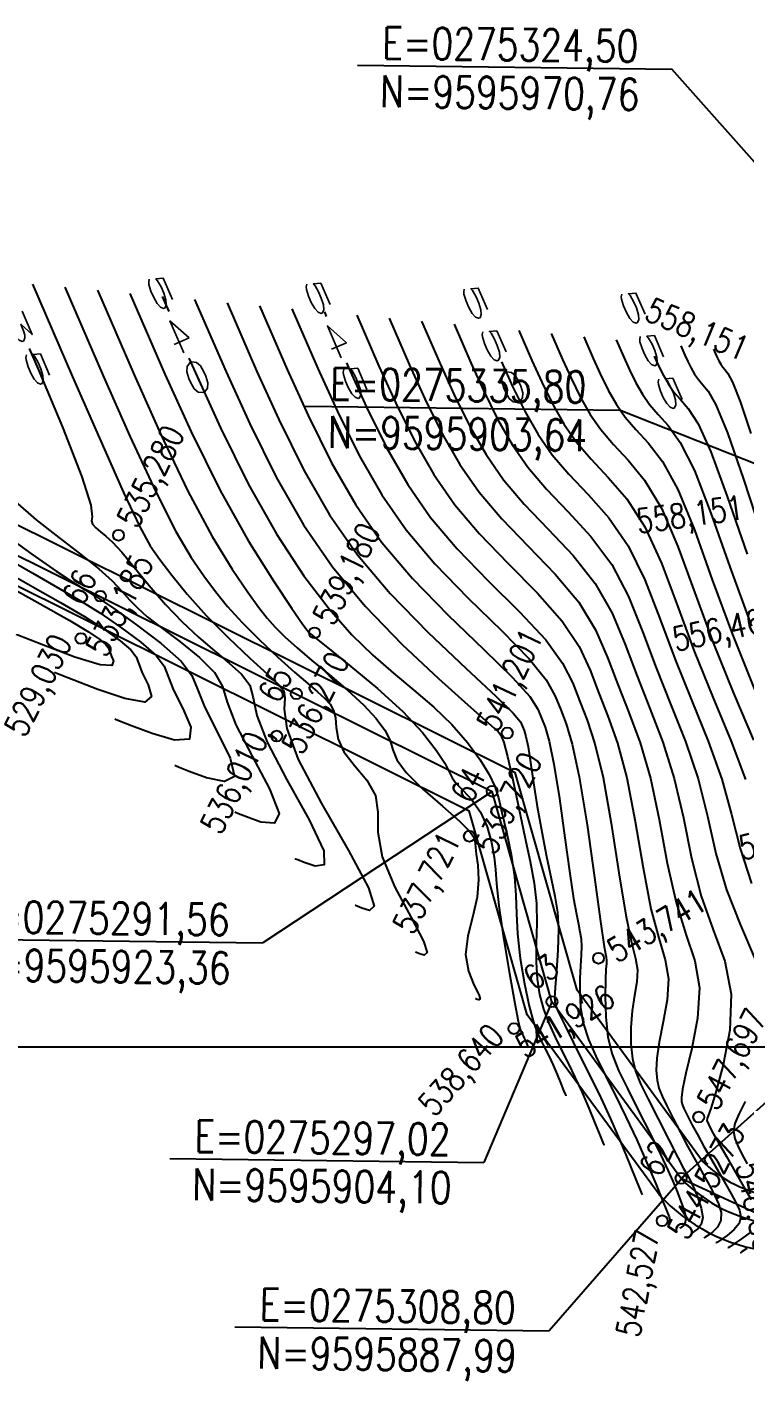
# Model space of a CAD drawing. Header units: millimetres. Extents: x 276147 to 291056, y 9594849 to 9609891.
# Drawn here: x 283528.2 to 283593.8, y 9607062.4 to 9607186.1 of the extents above; entities that cross this region are included whole.
import ezdxf
from ezdxf.enums import TextEntityAlignment as Align

# ---------------------------------------------------------------- set-up
doc = ezdxf.new("R2010")
doc.units = ezdxf.units.MM
doc.header["$LTSCALE"] = 10
doc.linetypes.add('CONTINUO', pattern=[0])
for name, color, linetype in [('Curvas mestras', 30, 'Continuous'), ('Curvas simples', 9, 'Continuous'), ('Curvas texto', 2, 'Continuous'), ('LINHA02', 8, 'Continuous'), ('TEXTO-PAPEL', 7, 'Continuous'), ('TEXTO02', 3, 'Continuous'), ('Top_malha_coord', 8, 'Continuous')]:
    doc.layers.add(name, color=color, linetype=linetype)
doc.styles.add('ROMANS', font='romans.shx', dxfattribs={"width": 0.8, "height": 4})
doc.styles.add('SIMPLEX', font='simplex', dxfattribs={"height": 0.2})

# ---------------------------------------------------------------- blocks, each defined once
blk = doc.blocks.new('Curvas')
at = {"layer": 'Curvas mestras', "linetype": 'CONTINUO'}
for points in [[(275241.141521, 9595942.251082, 530), (275244.266026, 9595940.499266, 530), (275246.907815, 9595938.994949, 530), (275248.681975, 9595937.935472, 530), (275249.706149, 9595937.254198, 530), (275250.223616, 9595936.818497, 530), (275250.461974, 9595936.50048, 530), (275250.586101, 9595936.191218, 530), (275250.74519, 9595935.78652, 530), (275250.970603, 9595935.254595, 530), (275250.822362, 9595934.853242, 530), (275249.742656, 9595934.91266, 530), (275247.422809, 9595935.634692, 530), (275244.550699, 9595936.707778, 530), (275242.063339, 9595937.692005, 530)], [(275255.414914, 9595968.597474, 540), (275256.007842, 9595967.231728, 540)], [(275270.231201, 9595967.183923, 545), (275270.40604, 9595966.781199, 545)], [(275243.251451, 9595963.848651, 535), (275244.067768, 9595961.952389, 535), (275246.290894, 9595956.652471, 535), (275248.074162, 9595952.115522, 535), (275248.887658, 9595949.515618, 535), (275249.013695, 9595948.442732, 535), (275248.937644, 9595948.090811, 535), (275249.049689, 9595947.793679, 535), (275249.359277, 9595947.444654, 535), (275249.780669, 9595947.076935, 535), (275250.259613, 9595946.687708, 535), (275250.867808, 9595946.130133, 535), (275251.70844, 9595945.221365, 535), (275252.849628, 9595943.848613, 535), (275254.219223, 9595942.179325, 535), (275255.710012, 9595940.451008, 535), (275257.227591, 9595938.860601, 535), (275258.728811, 9595937.442784, 535), (275260.183337, 9595936.191673, 535), (275261.540299, 9595935.089227, 535), (275262.666702, 9595934.068795, 535), (275263.409017, 9595933.051574, 535), (275263.732139, 9595931.907835, 535), (275264.074659, 9595930.304161, 535), (275264.993592, 9595927.856209, 535), (275266.801935, 9595924.413979, 535), (275268.836617, 9595920.76483, 535), (275270.190548, 9595917.930462, 535), (275270.226973, 9595916.647889, 535), (275269.390457, 9595916.515379, 535), (275268.395897, 9595916.846516, 535), (275267.808107, 9595917.081662, 535), (275267.591552, 9595917.168295, 535), (275267.560616, 9595917.180671, 535)], [(275257.857478, 9595962.971291, 540), (275258.450406, 9595961.605545, 540), (275260.74257, 9595956.579901, 540), (275263.311451, 9595951.401445, 540), (275265.892363, 9595946.853309, 540), (275268.371819, 9595943.071394, 540), (275270.67413, 9595940.029795, 540), (275272.752423, 9595937.668808, 540), (275274.675077, 9595935.793527, 540), (275276.539285, 9595934.17525, 540), (275278.410305, 9595932.617988, 540), (275280.225649, 9595931.05662, 540), (275281.890892, 9595929.458741, 540), (275283.321424, 9595927.820446, 540), (275284.47189, 9595926.251828, 540), (275285.306747, 9595924.891481, 540), (275285.82387, 9595923.803513, 540), (275286.154793, 9595922.754095, 540), (275286.464466, 9595921.434913, 540), (275286.869476, 9595919.641495, 540), (275287.292966, 9595917.584737, 540), (275287.609713, 9595915.57938, 540), (275287.739378, 9595913.840263, 540), (275287.781139, 9595912.182635, 540), (275287.879056, 9595910.321845, 540), (275288.14006, 9595908.085667, 540), (275288.522577, 9595905.751558, 540), (275288.947908, 9595903.709397, 540), (275289.351805, 9595902.247951, 540), (275289.72784, 9595901.251524, 540), (275290.08404, 9595900.503307, 540), (275290.429078, 9595899.814484, 540), (275290.774216, 9595899.1082, 540), (275291.131363, 9595898.335595, 540), (275291.501652, 9595897.480772, 540), (275291.843108, 9595896.659696, 540), (275292.102983, 9595896.021298, 540), (275292.244779, 9595895.671266, 540), (275292.297019, 9595895.542307, 540), (275292.304482, 9595895.523884, 540)], [(275272.255677, 9595962.520763, 545), (275272.430516, 9595962.118039, 545), (275274.091264, 9595958.476794, 545), (275275.952503, 9595954.724831, 545), (275277.862253, 9595951.394178, 545), (275279.937258, 9595948.406415, 545), (275282.361441, 9595945.530508, 545), (275285.203724, 9595942.607309, 545), (275288.07302, 9595939.765206, 545), (275290.463237, 9595937.204471, 545), (275292.011981, 9595935.065081, 545), (275292.931648, 9595933.245835, 545), (275293.578328, 9595931.585233, 545), (275294.243821, 9595929.873558, 545), (275294.962759, 9595927.7082, 545), (275295.705479, 9595924.63833, 545), (275296.44215, 9595920.455423, 545), (275297.142263, 9595915.920179, 545), (275297.775138, 9595912.0356, 545), (275298.30604, 9595909.53572, 545), (275298.684005, 9595908.078681, 545), (275298.854016, 9595907.053655, 545), (275298.791094, 9595905.954588, 545), (275298.590428, 9595904.694526, 545), (275298.377243, 9595903.291291, 545), (275298.257464, 9595901.781836, 545), (275298.259789, 9595900.279635, 545), (275298.39361, 9595898.917293, 545), (275298.673851, 9595897.761441, 545), (275299.137558, 9595896.614828, 545), (275299.827311, 9595895.214228, 545), (275300.743796, 9595893.408531, 545), (275301.720143, 9595891.495091, 545), (275302.547592, 9595889.883378, 545), (275303.071199, 9595888.876672, 545), (275303.351297, 9595888.353494, 545), (275303.502033, 9595888.086176, 545), (275303.626668, 9595887.864721, 545), (275303.784888, 9595887.549812, 545), (275304.025492, 9595887.019805, 545), (275304.363538, 9595886.207778, 545), (275304.679136, 9595885.265709, 545), (275304.818656, 9595884.400297, 545), (275304.681545, 9595883.774221, 545), (275304.37955, 9595883.374067, 545), (275304.077495, 9595883.142397, 545), (275303.903579, 9595883.02518, 545), (275303.839504, 9595882.981994, 545), (275303.830351, 9595882.975825, 545)], [(275286.410625, 9595962.630533, 550), (275287.439959, 9595960.373686, 550), (275288.593556, 9595958.048217, 550), (275289.77722, 9595955.983876, 550), (275291.06331, 9595954.132058, 550), (275292.56582, 9595952.349568, 550), (275294.34331, 9595950.486537, 550), (275296.232578, 9595948.366387, 550), (275298.014988, 9595945.805864, 550), (275299.537117, 9595942.686538, 550), (275300.90641, 9595939.14926, 550), (275302.295527, 9595935.399702, 550), (275303.81225, 9595931.626333, 550), (275305.304862, 9595927.948803, 550), (275306.556764, 9595924.469556, 550), (275307.446657, 9595921.242331, 550), (275308.234429, 9595918.126051, 550), (275309.275263, 9595914.93093, 550)], [(275300.390735, 9595963.143026, 555), (275300.788653, 9595962.270578, 555), (275301.234609, 9595961.371602, 555), (275301.692188, 9595960.573573, 555), (275302.189362, 9595959.8577, 555), (275302.7702, 9595959.168628, 555), (275303.482895, 9595958.365765, 555), (275304.392136, 9595956.967567, 555), (275305.566739, 9595954.407258, 555), (275307.062254, 9595950.307995, 555), (275308.881173, 9595945.052685, 555)]]:
    blk.add_polyline3d(points, dxfattribs=at)
at = {"layer": 'Curvas simples', "linetype": 'CONTINUO'}
for points in [[(275240.81621, 9595943.638094, 531), (275243.598543, 9595942.062953, 531), (275246.106715, 9595940.632642, 531), (275248.303051, 9595939.331946, 531), (275250.145849, 9595938.154572, 531), (275251.577306, 9595937.129924, 531), (275252.535591, 9595936.296329, 531), (275253.01968, 9595935.65046, 531), (275253.271771, 9595935.02237, 531), (275253.59487, 9595934.200458, 531), (275254.136869, 9595933.086472, 531), (275254.425213, 9595932.03556, 531), (275253.832234, 9595931.51622, 531), (275251.983642, 9595931.837331, 531), (275249.51865, 9595932.669299, 531), (275247.329851, 9595933.522907, 531), (275246.096136, 9595934.016456, 531), (275245.641609, 9595934.19829, 531), (275245.576677, 9595934.224266, 531)], [(275240.318534, 9595945.173652, 532), (275243.587571, 9595943.289127, 532), (275246.055566, 9595941.874825, 532), (275247.947404, 9595940.766019, 532), (275249.698286, 9595939.668942, 532), (275251.609723, 9595938.373672, 532), (275253.448463, 9595937.00565, 532), (275254.847566, 9595935.774161, 532), (275255.577385, 9595934.80044, 532), (275255.957442, 9595933.853522, 532), (275256.444551, 9595932.614396, 532), (275257.303136, 9595930.918349, 532), (275258.028064, 9595929.217878, 532), (275257.921813, 9595928.119781, 532), (275256.544475, 9595928.039971, 532), (275254.486602, 9595928.630819, 532), (275252.596362, 9595929.35381, 532), (275251.524128, 9595929.782757, 532), (275251.129095, 9595929.940791, 532), (275251.072662, 9595929.963367, 532)], [(275240.942285, 9595946.886107, 533), (275243.512095, 9595945.034345, 533), (275245.722566, 9595943.498751, 533), (275247.254156, 9595942.474821, 533), (275248.207834, 9595941.872322, 533), (275248.789698, 9595941.529586, 533), (275249.232815, 9595941.268748, 533), (275249.878122, 9595940.847151, 533), (275251.093522, 9595940.005939, 533), (275253.073596, 9595938.592772, 533), (275255.319619, 9595936.881376, 533), (275257.159541, 9595935.251993, 533), (275258.135091, 9595933.950419, 533), (275258.643113, 9595932.684674, 533), (275259.294231, 9595931.028334, 533), (275260.469402, 9595928.750226, 533), (275261.630915, 9595926.400195, 533), (275262.011391, 9595924.723341, 533), (275261.105307, 9595924.24261, 533), (275259.454554, 9595924.592339, 533), (275257.862874, 9595925.184712, 533), (275256.952121, 9595925.549059, 533), (275256.616581, 9595925.683292, 533), (275256.568646, 9595925.702468, 533)], [(275241.974553, 9595949.864849, 534), (275243.900916, 9595948.183844, 534), (275245.976269, 9595946.553108, 534), (275247.957855, 9595945.044311, 534), (275249.632751, 9595943.713105, 534), (275250.852741, 9595942.597362, 534), (275251.728417, 9595941.663829, 534), (275252.435074, 9595940.861472, 534), (275253.148878, 9595940.12431, 534), (275254.049477, 9595939.326574, 534), (275255.317389, 9595938.327546, 534), (275257.024659, 9595937.041887, 534), (275258.809447, 9595935.60576, 534), (275260.201436, 9595934.210702, 534), (275260.909069, 9595932.946585, 534), (275261.355818, 9595931.4966, 534), (275262.143912, 9595929.442271, 534), (275263.635669, 9595926.582102, 534), (275265.233766, 9595923.582513, 534), (275266.10097, 9595921.326902, 534), (275265.66614, 9595920.445249, 534), (275264.422505, 9595920.553859, 534), (275263.129386, 9595921.015614, 534), (275262.380114, 9595921.315361, 534), (275262.104066, 9595921.425794, 534), (275262.064631, 9595921.44157, 534)], [(275243.561884, 9595969.728315, 536), (275247.217464, 9595961.266931, 536), (275249.672776, 9595955.633433, 536), (275251.879528, 9595950.670014, 536), (275253.353303, 9595947.548957, 536), (275254.32111, 9595945.805821, 536), (275255.187815, 9595944.566984, 536), (275256.292012, 9595943.118344, 536), (275257.707217, 9595941.383883, 536), (275259.44067, 9595939.447102, 536), (275261.441332, 9595937.421057, 536), (275263.425024, 9595935.537016, 536), (275265.049285, 9595934.055799, 536), (275266.055939, 9595933.136566, 536), (275266.523958, 9595932.531831, 536), (275266.616599, 9595931.892446, 536), (275266.55521, 9595930.869086, 536), (275266.793501, 9595929.111722, 536), (275267.843273, 9595926.270147, 536), (275269.968201, 9595922.245856, 536), (275272.439468, 9595917.947148, 536), (275274.280127, 9595914.534023, 536), (275274.787806, 9595912.850528, 536), (275274.358408, 9595912.476899, 536), (275273.662409, 9595912.677418, 536), (275273.236099, 9595912.847964, 536), (275273.079038, 9595912.910796, 536), (275273.0566, 9595912.919772, 536)], [(275246.525141, 9595969.445605, 537), (275250.028849, 9595961.346983, 537), (275252.46542, 9595955.833237, 537), (275254.822544, 9595950.728629, 537), (275256.670128, 9595947.103982, 537), (275258.071436, 9595944.734523, 537), (275259.213068, 9595943.071577, 537), (275260.272957, 9595941.639135, 537), (275261.394378, 9595940.251833, 537), (275262.711939, 9595938.796968, 537), (275264.298255, 9595937.211997, 537), (275265.977981, 9595935.635013, 537), (275267.513781, 9595934.254265, 537), (275268.71976, 9595933.208817, 537), (275269.615805, 9595932.440989, 537), (275270.273246, 9595931.843917, 537), (275270.753086, 9595931.312797, 537), (275271.075021, 9595930.75108, 537), (275271.248419, 9595930.064277, 537), (275271.32124, 9595929.182008, 537), (275271.495809, 9595928.130329, 537), (275272.013045, 9595926.959404, 537), (275272.99834, 9595925.709848, 537), (275274.115006, 9595924.384082, 537), (275274.91083, 9595922.974977, 537), (275275.106174, 9595921.445681, 537), (275275.111692, 9595919.640443, 537), (275275.510612, 9595917.373789, 537), (275276.679004, 9595914.598032, 537), (275278.164301, 9595911.81664, 537), (275279.306775, 9595909.670869, 537), (275279.626289, 9595908.618585, 537), (275279.361066, 9595908.384096, 537), (275278.928921, 9595908.50832, 537), (275278.664092, 9595908.614265, 537), (275278.566523, 9595908.653298, 537), (275278.552585, 9595908.658874, 537)], [(275249.488399, 9595969.162895, 538), (275252.840234, 9595961.427035, 538), (275255.258064, 9595956.033042, 538), (275257.765559, 9595950.787244, 538), (275259.986954, 9595946.659007, 538), (275261.821763, 9595943.663224, 538), (275263.238321, 9595941.57617, 538), (275264.245181, 9595940.167934, 538), (275265.011774, 9595939.183843, 538), (275265.747747, 9595938.363038, 538), (275266.633919, 9595937.483339, 538), (275267.7358, 9595936.477291, 538), (275269.090068, 9595935.316117, 538), (275270.689206, 9595933.994466, 538), (275272.348917, 9595932.600684, 538), (275273.840707, 9595931.246542, 538), (275274.981289, 9595930.023584, 538), (275275.768217, 9595928.942445, 538), (275276.244254, 9595927.993534, 538), (275276.50646, 9595927.138765, 538), (275276.869074, 9595926.226075, 538), (275277.700635, 9595925.074911, 538), (275279.218032, 9595923.587632, 538), (275281.031567, 9595921.998278, 538), (275282.599895, 9595920.623803, 538), (275283.513722, 9595919.702518, 538), (275283.891969, 9595919.158164, 538), (275283.985608, 9595918.835833, 538), (275284.010486, 9595918.578964, 538), (275284.041957, 9595918.224362, 538), (275284.12025, 9595917.607174, 538), (275284.254459, 9595916.605109, 538), (275284.329145, 9595915.266115, 538), (275284.197734, 9595913.680699, 538), (275283.789014, 9595911.942853, 538), (275283.333215, 9595910.160504, 538), (275283.135929, 9595908.445062, 538), (275283.398741, 9595906.907146, 538), (275283.90721, 9595905.654205, 538), (275284.342888, 9595904.7929, 538), (275284.467576, 9595904.382253, 538), (275284.364075, 9595904.290745, 538), (275284.195433, 9595904.339223, 538), (275284.092085, 9595904.380567, 538), (275284.054009, 9595904.395799, 538), (275284.04857, 9595904.397975, 538)], [(275252.451656, 9595968.880185, 539), (275255.651619, 9595961.507087, 539), (275258.050708, 9595956.232846, 539), (275260.708575, 9595950.845859, 539), (275263.30378, 9595946.214032, 539), (275265.572089, 9595942.591925, 539), (275267.263574, 9595940.080763, 539), (275268.217405, 9595938.696732, 539), (275268.62917, 9595938.115853, 539), (275268.783555, 9595937.929107, 539), (275268.969584, 9595937.754681, 539), (275269.493618, 9595937.319568, 539), (275270.666354, 9595936.377969, 539), (275272.658653, 9595934.780115, 539), (275275.08203, 9595932.760379, 539), (275277.408167, 9595930.649168, 539), (275279.209491, 9595928.734371, 539), (275280.461413, 9595927.13381, 539), (275281.24009, 9595925.922791, 539), (275281.650523, 9595925.128498, 539), (275281.91309, 9595924.585632, 539), (275282.27701, 9595924.080776, 539), (275282.918791, 9595923.430144, 539), (275283.724085, 9595922.568476, 539), (275284.505831, 9595921.460145, 539), (275285.111279, 9595920.108239, 539), (275285.524922, 9595918.670703, 539), (275285.765565, 9595917.344196, 539), (275285.8721, 9595916.21082, 539), (275285.963782, 9595914.894445, 539), (275286.179954, 9595912.904383, 539), (275286.610531, 9595909.971233, 539), (275287.147713, 9595906.710746, 539), (275287.634271, 9595903.959964, 539), (275287.950557, 9595902.342059, 539), (275288.127232, 9595901.624754, 539), (275288.23254, 9595901.361905, 539), (275288.323874, 9595901.179569, 539), (275288.415234, 9595900.992612, 539), (275288.509773, 9595900.788099, 539), (275288.60779, 9595900.561822, 539), (275288.698176, 9595900.344478, 539), (275288.766966, 9595900.175491, 539), (275288.8045, 9595900.082835, 539), (275288.818329, 9595900.048699, 539), (275288.820304, 9595900.043822, 539)], [(275258.378171, 9595968.314764, 541), (275261.246428, 9595961.708044, 541), (275263.412309, 9595956.95928, 541), (275265.839661, 9595952.066122, 541), (275268.321087, 9595947.730592, 541), (275270.96288, 9595943.891276, 541), (275273.949753, 9595940.2959, 541), (275277.337806, 9595936.796089, 541), (275280.668675, 9595933.659057, 541), (275283.355381, 9595931.255918, 541), (275284.974899, 9595929.8339, 541), (275285.760015, 9595929.144707, 541), (275286.107468, 9595928.816159, 541), (275286.358177, 9595928.485722, 541), (275286.629778, 9595927.829439, 541), (275286.984088, 9595926.532997, 541), (275287.460597, 9595924.412996, 541), (275288.009485, 9595921.80968, 541), (275288.558609, 9595919.194205, 541), (275289.040747, 9595916.93127, 541), (275289.408384, 9595914.959759, 541), (275289.618926, 9595913.112101, 541), (275289.655564, 9595911.261568, 541), (275289.60461, 9595909.444807, 541), (275289.578157, 9595907.739308, 541), (275289.669589, 9595906.200102, 541), (275289.897442, 9595904.792369, 541), (275290.261544, 9595903.458831, 541), (275290.753053, 9595902.153842, 541), (275291.328448, 9595900.878293, 541), (275291.93554, 9595899.64471, 541), (275292.534282, 9595898.449399, 541), (275293.133198, 9595897.223789, 541), (275293.752953, 9595895.883092, 541), (275294.395513, 9595894.399721, 541), (275294.988041, 9595892.974913, 541), (275295.438999, 9595891.867106, 541), (275295.685057, 9595891.259697, 541), (275295.77571, 9595891.035915, 541), (275295.78866, 9595891.003946, 541)], [(275261.341429, 9595968.032054, 542), (275264.04245, 9595961.810543, 542), (275266.082048, 9595957.338658, 542), (275268.367872, 9595952.730799, 542), (275270.713273, 9595948.64036, 542), (275273.261626, 9595944.97103, 542), (275276.238813, 9595941.439072, 542), (275279.719973, 9595937.879773, 542), (275283.177285, 9595934.604498, 542), (275285.932186, 9595932.043635, 542), (275287.496899, 9595930.492207, 542), (275288.14679, 9595929.70378, 542), (275288.348008, 9595929.296552, 542), (275288.489926, 9595928.921418, 542), (275288.654799, 9595928.360044, 542), (275288.848103, 9595927.42679, 542), (275289.076997, 9595925.988982, 542), (275289.355367, 9595924.125807, 542), (275289.698785, 9595921.969417, 542), (275290.111358, 9595919.664304, 542), (275290.551344, 9595917.404313, 542), (275290.96554, 9595915.395628, 542), (275291.304948, 9595913.762098, 542), (275291.537401, 9595912.298232, 542), (275291.634941, 9595910.716202, 542), (275291.587444, 9595908.840317, 542), (275291.456147, 9595906.943433, 542), (275291.320121, 9595905.410542, 542), (275291.257336, 9595904.489853, 542), (275291.341346, 9595903.882458, 542), (275291.644605, 9595903.152666, 542), (275292.210241, 9595901.971541, 542), (275292.964098, 9595900.437163, 542), (275293.802695, 9595898.754368, 542), (275294.644125, 9595897.074907, 542), (275295.49276, 9595895.338202, 542), (275296.374543, 9595893.430588, 542), (275297.289375, 9595891.318671, 542), (275298.132974, 9595889.290131, 542), (275298.775016, 9595887.712914, 542), (275299.125335, 9595886.848128, 542), (275299.2544, 9595886.529523, 542), (275299.272838, 9595886.484007, 542)], [(275264.304686, 9595967.749343, 543), (275266.838472, 9595961.913042, 543), (275268.751786, 9595957.718037, 543), (275270.896082, 9595953.395477, 543), (275273.096266, 9595949.558299, 543), (275275.486837, 9595946.116158, 543), (275278.279689, 9595942.802884, 543), (275281.54789, 9595939.455618, 543), (275284.809197, 9595936.324734, 543), (275287.442536, 9595933.763913, 543), (275289.001927, 9595932.016499, 543), (275289.741742, 9595930.884465, 543), (275290.091448, 9595930.059446, 543), (275290.410986, 9595929.214807, 543), (275290.782208, 9595927.950838, 543), (275291.217444, 9595925.849557, 543), (275291.715835, 9595922.696792, 543), (275292.223769, 9595919.093603, 543), (275292.674444, 9595915.844856, 543), (275293.017214, 9595913.567685, 543), (275293.26607, 9595912.128292, 543), (275293.451157, 9595911.205147, 543), (275293.595615, 9595910.509888, 543), (275293.694552, 9595909.886841, 543), (275293.736066, 9595909.213501, 543), (275293.715716, 9595908.389241, 543), (275293.658891, 9595907.400935, 543), (275293.598436, 9595906.257337, 543), (275293.573594, 9595904.973437, 543), (275293.649181, 9595903.589183, 543), (275293.896409, 9595902.150764, 543), (275294.367442, 9595900.68564, 543), (275295.038251, 9595899.146372, 543), (275295.865759, 9595897.466792, 543), (275296.804375, 9595895.601577, 543), (275297.798457, 9595893.588782, 543), (275298.789852, 9595891.487303, 543), (275299.719624, 9595889.382266, 543), (275300.525708, 9595887.463705, 543), (275301.145258, 9595885.947879, 543), (275301.535575, 9595884.985251, 543), (275301.73455, 9595884.463083, 543), (275301.80022, 9595884.202837, 543), (275301.78688, 9595884.05228, 543), (275301.733866, 9595883.964393, 543), (275301.676771, 9595883.918461, 543), (275301.643507, 9595883.896041, 543), (275301.631252, 9595883.887781, 543), (275301.629501, 9595883.886601, 543)], [(275267.267944, 9595967.466633, 544), (275269.634494, 9595962.01554, 544), (275271.421525, 9595958.097415, 544), (275273.424293, 9595954.060154, 544), (275275.47926, 9595950.476239, 544), (275277.712047, 9595947.261287, 544), (275280.320565, 9595944.166696, 544), (275283.375807, 9595941.031464, 544), (275286.441108, 9595938.04497, 544), (275288.952887, 9595935.484192, 544), (275290.506954, 9595933.54079, 544), (275291.336695, 9595932.06515, 544), (275291.834888, 9595930.82234, 544), (275292.330135, 9595929.523003, 544), (275292.894338, 9595927.660079, 544), (275293.535222, 9595924.672084, 544), (275294.241249, 9595920.298041, 544), (275294.92383, 9595915.479004, 544), (275295.475113, 9595911.456534, 544), (275295.815503, 9595909.149994, 544), (275295.978427, 9595908.189944, 544), (275296.025568, 9595907.884747, 544), (275296.012438, 9595907.6229, 544), (275295.969853, 9595907.113444, 544), (275295.922458, 9595906.145557, 544), (275295.900417, 9595904.601484, 544), (275295.955974, 9595902.735736, 544), (275296.146895, 9595900.895896, 544), (275296.524253, 9595899.324787, 544), (275297.112356, 9595897.846212, 544), (275297.928823, 9595896.179216, 544), (275298.956112, 9595894.14926, 544), (275300.036056, 9595892.007467, 544), (275300.97533, 9595890.111373, 544), (275301.633332, 9595888.721185, 544), (275302.080368, 9595887.707794, 544), (275302.439467, 9595886.84476, 544), (275302.798183, 9595885.962037, 544), (275303.102161, 9595885.115152, 544), (275303.261572, 9595884.416022, 544), (275303.22003, 9595883.947163, 544), (275303.054935, 9595883.673469, 544), (275302.877133, 9595883.530429, 544), (275302.773543, 9595883.460611, 544), (275302.735378, 9595883.434888, 544), (275302.729926, 9595883.431213, 544)], [(275273.194459, 9595966.901213, 546), (275275.226538, 9595962.220538, 546), (275276.761003, 9595958.856172, 546), (275278.480714, 9595955.389508, 546), (275280.245247, 9595952.312118, 546), (275282.162468, 9595949.551544, 546), (275284.402317, 9595946.89432, 546), (275287.031641, 9595944.183155, 546), (275289.704932, 9595941.485442, 546), (275291.973587, 9595938.92475, 546), (275293.517008, 9595936.589373, 546), (275294.5266, 9595934.42652, 546), (275295.321767, 9595932.348127, 546), (275296.157507, 9595930.224113, 546), (275297.031179, 9595927.75632, 546), (275297.875736, 9595924.604575, 546), (275298.643051, 9595920.612805, 546), (275299.360696, 9595916.361353, 546), (275300.075163, 9595912.614666, 546), (275300.796576, 9595909.921446, 546), (275301.389584, 9595907.967419, 546), (275301.682464, 9595906.222563, 546), (275301.569751, 9595904.286276, 546), (275301.211002, 9595902.275607, 546), (275300.832029, 9595900.437025, 546), (275300.614512, 9595898.962189, 546), (275300.563604, 9595897.823534, 546), (275300.640325, 9595896.938689, 546), (275300.816657, 9595896.211407, 546), (275301.10843, 9595895.489938, 546), (275301.542435, 9595894.608656, 546), (275302.125865, 9595893.460627, 546), (275302.787527, 9595892.173689, 546), (275303.436631, 9595890.934373, 546), (275304.000631, 9595889.88999, 546), (275304.479942, 9595889.030974, 546), (275304.893225, 9595888.308537, 546), (275305.259626, 9595887.670848, 546), (275305.600239, 9595887.053891, 546), (275305.936645, 9595886.390604, 546), (275306.266204, 9595885.639013, 546), (275306.489376, 9595884.857498, 546), (275306.482402, 9595884.129528, 546), (275306.174664, 9595883.52571, 546), (275305.708116, 9595883.065218, 546), (275305.277857, 9595882.754366, 546), (275305.033615, 9595882.589749, 546), (275304.94363, 9595882.529101, 546), (275304.930776, 9595882.520437, 546)], [(275276.157716, 9595966.618502, 547), (275278.02256, 9595962.323036, 547), (275279.430742, 9595959.235551, 547), (275281.008924, 9595956.054185, 547), (275282.62824, 9595953.230057, 547), (275284.387679, 9595950.696672, 547), (275286.443193, 9595948.258132, 547), (275288.859558, 9595945.759, 547), (275291.336843, 9595943.205678, 547), (275293.483937, 9595940.645028, 547), (275295.022036, 9595938.113664, 547), (275296.121553, 9595935.607205, 547), (275297.065207, 9595933.111021, 547), (275298.071193, 9595930.574668, 547), (275299.0996, 9595927.804441, 547), (275300.045993, 9595924.57082, 547), (275300.843953, 9595920.770186, 547), (275301.579129, 9595916.802527, 547), (275302.375188, 9595913.193732, 547), (275303.287113, 9595910.307173, 547), (275304.095162, 9595907.856156, 547), (275304.510912, 9595905.391472, 547), (275304.348408, 9595902.617963, 547), (275303.831577, 9595899.856688, 547), (275303.286815, 9595897.582759, 547), (275302.97156, 9595896.142542, 547), (275302.867419, 9595895.367433, 547), (275302.88704, 9595894.960086, 547), (275302.959464, 9595894.661374, 547), (275303.079302, 9595894.365048, 547), (275303.257559, 9595894.003084, 547), (275303.507933, 9595893.512723, 547), (275303.85491, 9595892.852287, 547), (275304.325671, 9595891.985369, 547), (275304.930062, 9595890.903309, 547), (275305.608587, 9595889.708453, 547), (275306.284416, 9595888.530897, 547), (275306.892584, 9595887.476975, 547), (275307.415589, 9595886.557969, 547), (275307.847799, 9595885.761403, 547), (275308.16887, 9595885.070248, 547), (275308.299617, 9595884.449288, 547), (275308.146148, 9595883.858758, 547), (275307.667782, 9595883.2772, 547), (275307.036681, 9595882.75637, 547), (275306.478219, 9595882.366334, 547), (275306.16365, 9595882.154318, 547), (275306.047757, 9595882.076207, 547), (275306.0312, 9595882.065049, 547)], [(275279.120974, 9595966.335792, 548), (275280.818582, 9595962.425535, 548), (275282.100481, 9595959.614929, 548), (275283.537135, 9595956.718862, 548), (275285.011234, 9595954.147997, 548), (275286.612889, 9595951.841801, 548), (275288.484069, 9595949.621944, 548), (275290.687475, 9595947.334846, 548), (275292.968755, 9595944.925914, 548), (275294.994288, 9595942.365307, 548), (275296.527063, 9595939.637955, 548), (275297.716505, 9595936.78789, 548), (275298.808647, 9595933.873914, 548), (275299.984879, 9595930.925223, 548), (275301.168021, 9595927.852562, 548), (275302.21625, 9595924.537065, 548), (275303.044854, 9595920.927568, 548), (275303.797562, 9595917.243702, 548), (275304.675213, 9595913.772798, 548), (275305.780296, 9595910.702674, 548), (275306.821913, 9595907.823095, 548), (275307.410815, 9595904.824313, 548), (275307.285619, 9595901.538498, 548), (275306.696396, 9595898.365503, 548), (275306.021082, 9595895.847102, 548), (275305.562061, 9595894.36977, 548), (275305.319506, 9595893.6988, 548), (275305.218039, 9595893.444183, 548), (275305.206434, 9595893.253893, 548), (275305.330064, 9595892.927821, 548), (275305.658453, 9595892.303837, 548), (275306.232048, 9595891.276962, 548), (275306.974983, 9595889.970822, 548), (275307.782313, 9595888.566196, 548), (275308.557158, 9595887.227676, 548), (275309.234892, 9595886.05512, 548)], [(275309.160901, 9595883.028689, 548), (275308.365247, 9595882.447522, 548), (275307.678581, 9595881.978302, 548), (275307.293686, 9595881.718888, 548), (275307.151883, 9595881.623314, 548), (275307.131625, 9595881.60966, 548)], [(275282.084231, 9595966.053082, 549), (275283.614604, 9595962.528034, 549), (275284.77022, 9595959.994308, 549), (275286.065345, 9595957.383539, 549), (275287.394227, 9595955.065936, 549), (275288.838099, 9595952.986929, 549), (275290.524944, 9595950.985756, 549), (275292.515393, 9595948.910691, 549), (275294.600666, 9595946.646151, 549), (275296.504638, 9595944.085586, 549), (275298.03209, 9595941.162247, 549), (275299.311458, 9595937.968575, 549), (275300.552087, 9595934.636808, 549), (275301.898565, 9595931.275778, 549), (275303.236441, 9595927.900683, 549), (275304.386507, 9595924.503311, 549), (275305.245756, 9595921.08495, 549), (275306.015996, 9595917.684876, 549), (275306.975238, 9595914.351864, 549), (275308.279567, 9595911.120662, 549), (275309.597365, 9595907.969926, 549)], [(275308.68958, 9595895.00516, 549), (275308.112667, 9595893.8416, 549), (275307.742921, 9595892.99264, 549), (275307.632834, 9595892.27983, 549), (275307.743224, 9595891.616106, 549), (275308.011989, 9595890.93725, 549), (275308.38911, 9595890.182457, 549), (275308.8729, 9595889.304572, 549)], [(275308.849928, 9595881.570715, 549), (275308.415125, 9595881.277663, 549), (275308.254935, 9595881.169696, 549), (275308.23205, 9595881.154272, 549)], [(275288.010746, 9595965.487661, 551), (275289.206647, 9595962.733031, 551), (275290.109697, 9595960.753065, 551), (275291.121766, 9595958.712894, 551), (275292.160214, 9595956.901815, 551), (275293.28852, 9595955.277186, 551), (275294.606696, 9595953.71338, 551), (275296.171227, 9595952.062382, 551), (275297.86449, 9595950.086623, 551), (275299.525338, 9595947.526143, 551), (275301.042145, 9595944.210829, 551), (275302.501363, 9595940.329945, 551), (275304.038966, 9595936.162596, 551), (275305.725936, 9595931.976889, 551), (275307.373282, 9595927.996924, 551), (275308.727021, 9595924.435801, 551)], [(275290.974003, 9595965.204951, 552), (275292.002669, 9595962.83553, 552), (275292.779436, 9595961.132443, 552), (275293.649977, 9595959.377571, 552), (275294.543207, 9595957.819754, 552), (275295.513731, 9595956.422315, 552), (275296.647572, 9595955.077192, 552), (275297.999144, 9595953.638228, 552), (275299.496401, 9595951.806859, 552), (275301.035688, 9595949.246422, 552), (275302.547172, 9595945.735121, 552), (275304.096315, 9595941.51063, 552), (275305.782406, 9595936.925489, 552), (275307.639622, 9595932.327444, 552), (275309.441703, 9595928.045045, 552)], [(275293.937261, 9595964.922241, 553), (275294.798691, 9595962.938029, 553), (275295.449175, 9595961.511821, 553), (275296.178188, 9595960.042248, 553), (275296.926201, 9595958.737694, 553), (275297.738941, 9595957.567443, 553), (275298.688448, 9595956.441004, 553), (275299.827061, 9595955.214074, 553), (275301.128313, 9595953.527095, 553), (275302.546039, 9595950.966701, 553), (275304.052199, 9595947.259412, 553), (275305.691268, 9595942.691315, 553), (275307.525846, 9595937.688383, 553), (275309.553308, 9595932.677999, 553)], [(275296.900518, 9595964.63953, 554), (275297.594713, 9595963.040528, 554), (275298.118914, 9595961.8912, 554), (275298.706398, 9595960.706925, 554), (275299.309194, 9595959.655633, 554), (275299.964152, 9595958.712572, 554), (275300.729324, 9595957.804816, 554), (275301.654978, 9595956.789919, 554), (275302.760225, 9595955.247331, 554), (275304.056389, 9595952.686979, 554), (275305.557226, 9595948.783704, 554), (275307.28622, 9595943.872, 554), (275309.269286, 9595938.451277, 554)], [(275302.827033, 9595964.07411, 556), (275303.186757, 9595963.245525, 556), (275303.458392, 9595962.649957, 556), (275303.762819, 9595962.036279, 556), (275304.075181, 9595961.491512, 556), (275304.414572, 9595961.002829, 556), (275304.811076, 9595960.53244, 556), (275305.310812, 9595959.94161, 556), (275306.024048, 9595958.687804, 556), (275307.077089, 9595956.127537, 556), (275308.531039, 9595951.911132, 556), (275310.186193, 9595946.864139, 556)], [(275305.790291, 9595963.7914, 557), (275305.982779, 9595963.348024, 557), (275306.128131, 9595963.029335, 557), (275306.29103, 9595962.700957, 557), (275306.458175, 9595962.409452, 557), (275306.639783, 9595962.147957, 557), (275306.851952, 9595961.896252, 557), (275307.125509, 9595961.560213, 557), (275307.5502, 9595960.7501, 557), (275308.230502, 9595959.002268, 557), (275309.21608, 9595956.06492, 557)]]:
    blk.add_polyline3d(points, dxfattribs=at)
at = {"layer": 'Curvas texto', "style": 'SIMPLEX', "width": 3.299405}
for s, rotation, p, p2 in [('535', 293.29126718, (275239.128297, 9595971.529738, 535), (275244.160337, 9595959.840568, 535)), ('540', 293.467709, (275253.71069, 9595970.639645, 540), (275258.778703, 9595958.966026, 540)), ('545', 293.46770487, (275268.108889, 9595970.189116, 545), (275273.176901, 9595958.515497, 545)), ('550', 293.4677108, (275282.507087, 9595969.738587, 550), (275287.5751, 9595958.064969, 550)), ('555', 293.46770487, (275296.905286, 9595969.288059, 555), (275301.973298, 9595957.61444, 555))]:
    blk.add_text(s, height=1.5, rotation=rotation, dxfattribs=at).set_placement(p, p2, align=Align.FIT)

msp = doc.modelspace()

# ---------------------------------------------------------------- linework, layer by layer
at = {"layer": 'LINHA02'}
for p, q in [((283558.36, 9607182.65), (283587.07, 9607182.29)), ((283603.63, 9607163.68), (283587.07, 9607182.29)), ((283553.59, 9607151.48), (283582.3, 9607151.13)), ((283599.77, 9607144.21), (283582.3, 9607151.13)), ((283570.66, 9607116.25), (283549.71, 9607102.42)), ((283521, 9607102.78), (283549.71, 9607102.42)), ((283576.12, 9607097.05), (283569.9, 9607082.35)), ((283541.19, 9607082.7), (283569.9, 9607082.35)), ((283588.31, 9607081.23), (283575.86, 9607066.96)), ((283547.15, 9607067.32), (283575.86, 9607066.96))]:
    msp.add_line(p, q, dxfattribs=at)
at = {"layer": 'TEXTO-PAPEL', "color": 7, "linetype": 'Continuous'}
for p, q in [((283516.95, 9607142.99), (283570.66, 9607116.25)), ((283576.12, 9607097.05), (283570.66, 9607116.25)), ((283587.92, 9607080.9), (283576.11, 9607097.03)), ((283587.92, 9607080.88), (283598.61, 9607090.49)), ((283587.92, 9607080.9), (283597.01, 9607076.69))]:
    msp.add_line(p, q, dxfattribs=at)
for centre in [(283536.51, 9607139.69), (283534.85, 9607134.12), (283533.07, 9607130.25), (283554.42, 9607130.77), (283552.76, 9607125.2), (283572.04, 9607121.61), (283550.97, 9607121.33), (283570.66, 9607116.29), (283568.58, 9607112.17), (283580.38, 9607101.02), (283576.12, 9607097.05), (283572.65, 9607094.59), (283589.54, 9607086.5), (283587.93, 9607080.9), (283586.2, 9607077.02)]:
    msp.add_circle(centre, 0.5, dxfattribs=at)
at = {"layer": 'TEXTO02'}
msp.add_arc((283598.05, 9607090.75), 14.14, 224.2199, 262.8122, dxfattribs=at)
at = {"layer": 'Top_malha_coord', "color": 6}
for p, q in [((283518.97, 9607144.78), (283572.76, 9607117.99)), ((283514.94, 9607141.2), (283568.56, 9607114.5)), ((283578.42, 9607098.1), (283572.76, 9607117.99)), ((283573.86, 9607095.86), (283568.56, 9607114.5)), ((283589.94, 9607082.38), (283578.42, 9607098.1)), ((283585.91, 9607079.42), (283573.86, 9607095.86))]:
    msp.add_line(p, q, dxfattribs=at)
at = {"layer": 'Top_malha_coord'}
msp.add_line((282470.91, 9607092.92), (284285.09, 9607092.92), dxfattribs=at)
at = {"layer": 'Top_malha_coord', "color": 6}
for centre, radius, start, end in [((283598.05, 9607090.75), 11.64, 224.2199, 262.8122), ((283597.96, 9607090.45), 16.34, 222.4487, 262.9952)]:
    msp.add_arc(centre, radius, start, end, dxfattribs=at)

# ---------------------------------------------------------------- block references
msp.add_blockref('Curvas', (8285.09, 11192.92), dxfattribs=at)

# ---------------------------------------------------------------- texts
at = {"style": 'ROMANS', "width": 0.8}
for s, p in [('E=0275324,50', (283560.65, 9607186.15)), ('N=9595970,76', (283560.44, 9607181.74)), ('E=0275335,80', (283555.88, 9607154.99)), ('N=9595903,64', (283555.67, 9607150.58)), ('E=0275291,56', (283523.29, 9607106.29)), ('N=9595923,36', (283523.08, 9607101.88)), ('E=0275297,02', (283543.48, 9607086.21)), ('N=9595904,10', (283543.27, 9607081.8)), ('E=0275308,80', (283549.44, 9607070.82)), ('N=9595887,99', (283549.23, 9607066.41))]:
    msp.add_text(s, height=2.9046, rotation=359.2617, dxfattribs=at).set_placement(p, align=Align.TOP_LEFT)
at = {"layer": 'TEXTO02', "style": 'ROMANS', "width": 0.8}
for s, rotation, p in [('558,151', 336.7968, (283585.32, 9607161.48)), ('535,280', 63.5644, (283536.27, 9607141.17)), ('558,151', 7.7485, (283583.7, 9607142.04)), ('539,180', 63.5644, (283554.17, 9607132.26)), ('533,185', 63.5644, (283533.43, 9607129.38)), ('66', 63.5644, (283531.28, 9607134.09)), ('556,465', 12.4316, (283586.96, 9607131.21)), ('541,201', 64.6013, (283569.16, 9607122.5)), ('529,030', 63.5644, (283525.98, 9607122.08)), ('536,270', 63.5644, (283551.33, 9607120.47)), ('65', 63.5644, (283549.18, 9607125.18)), ('536,010,', 63.5644, (283543.89, 9607113.17)), ('539,720', 63.4469, (283568.93, 9607111.31)), ('64', 63.4469, (283566.8, 9607116.02)), ('555,150', 12.4316, (283593.01, 9607112.14)), ('537,721', 63.4469, (283561.48, 9607104.03)), ('543,741', 30.9837, (283580.92, 9607102.43)), ('63', 33.3725, (283573.25, 9607099.85)), ('541,926', 30.9837, (283572.53, 9607093.67)), ('547,697', 61.7985, (283589.28, 9607087.99)), ('538,640', 48.4438, (283563.72, 9607087.88)), ('544,5273', 61.7985, (283586.56, 9607076.16)), ('62', 64.1873, (283584.01, 9607081.84)), ('548,888', 282.6094, (283595.05, 9607082.6)), ('542,527', 79.2585, (283581.96, 9607066.68))]:
    msp.add_text(s, height=2.207, rotation=rotation, dxfattribs=at).set_placement(p, align=Align.TOP_LEFT)

doc.saveas('drawing.dxf')
